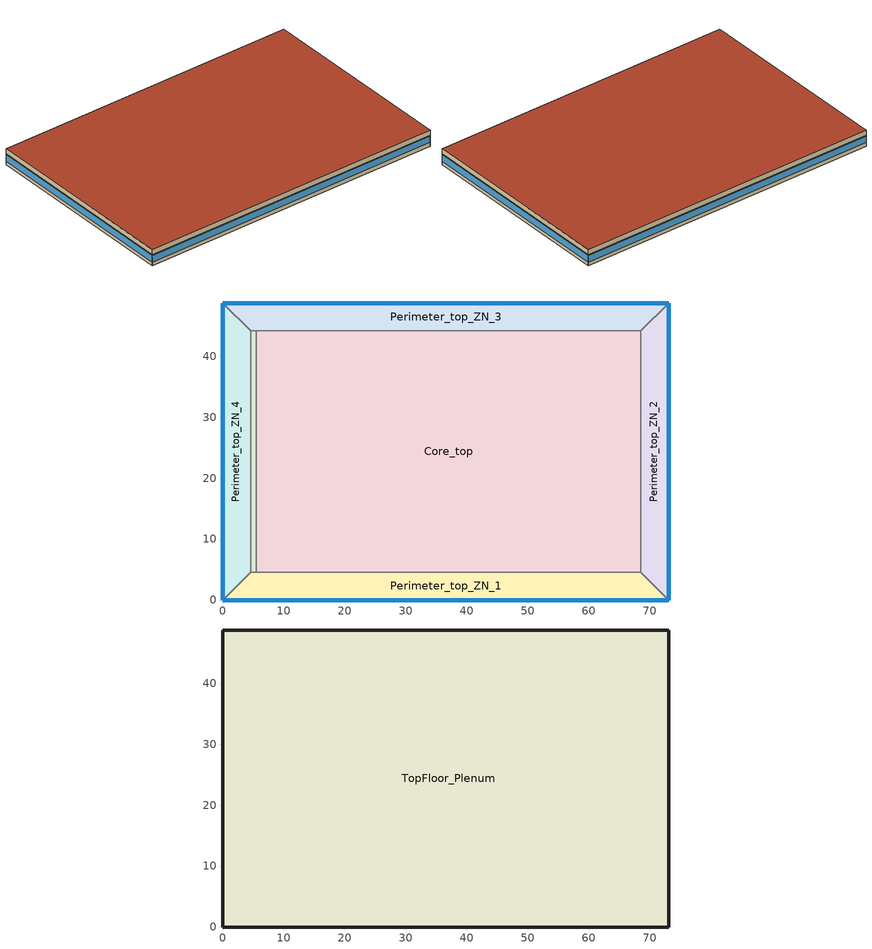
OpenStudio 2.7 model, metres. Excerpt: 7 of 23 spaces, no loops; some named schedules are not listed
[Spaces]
DataCenter_top_ZN_6
 floor adiabatic (Floor Adiabatic construction): 5.49,44.16 5.49,4.57 4.57,4.57 4.57,44.16 z43.6
 wall to Perimeter_top_ZN_4: 4.57,44.16 4.57,4.57 z43.6:46.34
 wall to Core_top: 5.49,4.57 5.49,44.16 z43.6:46.34
 wall to Perimeter_top_ZN_3: 5.49,44.16 4.57,44.16 z43.6:46.34
 wall to Perimeter_top_ZN_1: 4.57,4.57 5.49,4.57 z43.6:46.34
Perimeter_top_ZN_3
 floor adiabatic (Floor Adiabatic construction): 73.11,48.74 68.53,44.16 4.57,44.16 0,48.74 z43.6
 wall outside: 73.11,48.74 0,48.74 z43.6:46.34
 wall to Core_top: 5.49,44.16 68.53,44.16 z43.6:46.34
 wall to Perimeter_top_ZN_2: 68.53,44.16 73.11,48.74 z43.6:46.34
 wall to Perimeter_top_ZN_4: 0,48.74 4.57,44.16 z43.6:46.34
 window: 73.11,48.74 0,48.74 z44.51:46.1
Core_top
 floor adiabatic (Floor Adiabatic construction): 68.53,44.16 68.53,4.57 5.49,4.57 5.49,44.16 z43.6
 wall to Perimeter_top_ZN_1: 5.49,4.57 68.53,4.57 z43.6:46.34
 wall to Perimeter_top_ZN_2: 68.53,4.57 68.53,44.16 z43.6:46.34
Perimeter_top_ZN_2
 floor adiabatic (Floor Adiabatic construction): 73.11,48.74 73.11,0 68.53,4.57 68.53,44.16 z43.6
 wall outside: 73.11,0 73.11,48.74 z43.6:46.34
 wall to Perimeter_top_ZN_1: 68.53,4.57 73.11,0 z43.6:46.34
 window: 73.11,0 73.11,48.74 z44.51:46.1
Perimeter_top_ZN_1
 floor adiabatic (Floor Adiabatic construction): 68.53,4.57 73.11,0 0,0 4.57,4.57 z43.6
 wall outside: 0,0 73.11,0 z43.6:46.34
 wall to Perimeter_top_ZN_4: 4.57,4.57 0,0 z43.6:46.34
 window: 0,0 73.11,0 z44.51:46.1
Perimeter_top_ZN_4
 floor adiabatic (Floor Adiabatic construction): 0,48.74 4.57,44.16 4.57,4.57 0,0 z43.6
 wall outside: 0,48.74 0,0 z43.6:46.34
 window: 0,48.74 0,0 z44.51:46.1
TopFloor_Plenum
 floor to Perimeter_top_ZN_3: 73.11,48.74 68.53,44.16 4.57,44.16 0,48.74 z46.34
 floor to Perimeter_top_ZN_2: 73.11,48.74 73.11,0 68.53,4.57 68.53,44.16 z46.34
 floor to Perimeter_top_ZN_1: 68.53,4.57 73.11,0 0,0 4.57,4.57 z46.34
 floor to Perimeter_top_ZN_4: 0,48.74 4.57,44.16 4.57,4.57 0,0 z46.34
 floor to DataCenter_top_ZN_6: 5.49,44.16 5.49,4.57 4.57,4.57 4.57,44.16 z46.34
 floor to Core_top: 68.53,44.16 68.53,4.57 5.49,4.57 5.49,44.16 z46.34
 wall outside: 0,0 73.11,0 73.11,48.74 0,48.74 0,0 z46.34:47.56
 roof outside: 73.11,0 73.11,48.74 0,48.74 0,0 z47.56
[Building]
-LargeOffice-ASHRAE 169-2013-4A created: 2019-04-24 11:22:52 -0700: North Axis {deg}=0; Default Construction Set=90.1-2004 - LrgOffice - ASHRAE 169-2013-4A; Standards Number of Stories=13; Standards Number of Above Ground Stories=12; Standards Building Type=LargeOffice
[Site]
New York-John F Kennedy Intl AP_NY_USA: Latitude {deg}=40.65; Longitude {deg}=-73.8; Time Zone {hr}=-5; Elevation {m}=5; Terrain=City
[Site:WaterMainsTemperature]
Calculation Method=Correlation; Annual Average Outdoor Air Temperature {C}=12.4667; Maximum Difference In Monthly Average Outdoor Air Temperatures {deltaC}=25.2
[SizingPeriod:DesignDay] Barometric Pressure {Pa}=101241; Sky Clearness=0; Rain Indicator=0; Snow Indicator=0; Day of Month=21; Daylight Saving Time Indicator=0; Humidity Indicating Type=Wetbulb; Dry-Bulb Temperature Range Modifier Type=DefaultMultipliers
Name | Maximum Dry-Bulb Temperature {C} | Daily Dry-Bulb Temperature Range {deltaC} | Humidity Indicating Conditions at Maximum Dry-Bulb | Wind Speed {m/s} | Wind Direction {deg} | Month | Day Type | Solar Model Indicator | ASHRAE Taub | ASHRAE Taud
New.York-John.F.Kennedy.Intl.AP_NY_USA Ann Htg 99.6% Condns DB | -10.7 | 0 | -10.7 | 7.5 | 320 | 1 | WinterDesignDay | ASHRAEClearSky
New.York-John.F.Kennedy.Intl.AP_NY_USA Ann Clg .4% Condns DB=>MWB | 32.1 | 7.4 | 23.1 | 5.6 | 230 | 7 | SummerDesignDay | ASHRAETau | 0.541 | 1.8
[Site:GroundTemperature:BuildingSurface]
20.56, 20.5, 20.55, 20.62, 20.7, 22.94, 23.34, 23.44, 23.44, 21.19, 20.81, 20.66
[ClimateZones]
Climate Zone Institution Name 1=ASHRAE; Climate Zone Document Name 1=ANSI/ASHRAE Standard 169; Climate Zone Document Year 1=2006; Climate Zone Value 1=4A
[Material:NoMass] Thermal Absorptance=0.9; Solar Absorptance=0.7
Name | Roughness | Thermal Resistance {m2-K/W} | Visible Absorptance
CP02 CARPET PAD | VeryRough | 0.21648 | 0.8
Nonres_Floor_Insulation | MediumSmooth | 2.88292 | 0.7
Typical Insulation R-6.78 | Smooth | 1.19347 | 0.7
Typical Carpet Pad | Smooth | 0.21648 | 0.8
Typical Insulation R-4.23 | Smooth | 0.745657 | 0.7
Typical Insulation R-14.76 | Smooth | 2.59864 | 0.7
Typical Insulation R-0.58 | Smooth | 0.101875 | 0.7
Typical Insulation | Smooth | 0.0282222 | 0.7
[Material]
Name | Roughness | Thickness {m} | Conductivity {W/m-K} | Density {kg/m3} | Specific Heat {J/kg-K} | Thermal Absorptance | Solar Absorptance | Visible Absorptance
100mm Normalweight concrete floor | MediumSmooth | 0.1016 | 2.31 | 2322 | 832
G01 13mm gypsum board | Smooth | 0.0127 | 0.16 | 800 | 1090 | 0.9 | 0.7 | 0.5
4 in. Normalweight Concrete Floor | MediumRough | 0.1016 | 2.31 | 2322 | 832 | 0.9 | 0.7 | 0.7
1IN Stucco | Smooth | 0.0253 | 0.6918 | 1858 | 837 | 0.9 | 0.7 | 0.92
8IN CONCRETE HW RefBldg | Rough | 0.2032 | 1.311 | 2240 | 836.8 | 0.9 | 0.7 | 0.7
1/2IN Gypsum | Smooth | 0.0127 | 0.16 | 784.9 | 830 | 0.9 | 0.4 | 0.4
Roof Membrane | VeryRough | 0.0095 | 0.16 | 1121.29 | 1460 | 0.9 | 0.7 | 0.7
Metal Roof Surface; F08 Metal surface | Smooth | 0.0008 | 45.28 | 7824 | 500 | 0.9 | 0.7 | 0.7
6 in. Normalweight Concrete Floor | MediumRough | 0.1524 | 2.31 | 2322 | 832 | 0.9 | 0.7 | 0.7
8 in. Concrete Block Basement Wall | MediumRough | 0.2032 | 1.326 | 1842 | 912 | 0.9 | 0.7 | 0.7
G05 25mm wood | MediumSmooth | 0.0254 | 0.15 | 608 | 1630 | 0.9 | 0.5 | 0.5
Acoustic Tile - 1/2 in. | MediumSmooth | 0.0127 | 0.0576335 | 288.332 | 795.492 |  | 0 | 0
Std Wood 6inch | MediumSmooth | 0.15 | 0.12 | 540 | 1210 | 0.9 | 0.7 | 0.7
[Construction]
Floor Adiabatic construction: CP02 CARPET PAD, 100mm Normalweight concrete floor, Nonres_Floor_Insulation
Typical Insulated Exterior Mass Floor R-9.35: Typical Insulation R-6.78, 4 in. Normalweight Concrete Floor, Typical Carpet Pad
Typical Insulated Exterior Mass Wall R-6.62: 1IN Stucco, 8IN CONCRETE HW RefBldg, Typical Insulation R-4.23, 1/2IN Gypsum
Typical IEAD Roof R-15.87: Roof Membrane, Typical Insulation R-14.76, Metal Roof Surface
Typical Interior Floor: 100mm Normalweight concrete floor, CP02 CARPET PAD
Typical Interior Wall: G01 13mm gypsum board, G01 13mm gypsum board
Typical Interior Ceiling: CP02 CARPET PAD, 100mm Normalweight concrete floor
Typical Insulated Carpeted 6in Slab Floor: 6 in. Normalweight Concrete Floor, Typical Carpet Pad
Typical Insulated Basement Mass Wall: 8 in. Concrete Block Basement Wall
U 0.57 SHGC 0.39 Dbl Ref-D Clr 6mm/6mm Air: REF D CLEAR 6MM, AIR 6MM, CLEAR 6MM
Typical Insulated Metal Door R-1.43: F08 Metal surface, Typical Insulation R-0.58
Typical Overhead Door: Typical Insulation
U 1.17 SHGC 0.49 Simple Glazing Skylight U-1.17 SHGC 0.39: U 1.17 SHGC 0.49 Simple Glazing U-1.17 SHGC 0.39
Typical Interior Window: Clear 3mm
Typical Interior Door; Typical Interior Partition: G05 25mm wood
Plenum Acoustical Tile: Acoustic Tile - 1/2 in.
InteriorFurnishings: Std Wood 6inch
[DefaultConstructionSet]
Name | Default Exterior Surface Constructions | Default Interior Surface Constructions | Default Ground Contact Surface Constructions | Default Exterior SubSurface Constructions | Default Interior SubSurface Constructions | Interior Partition Construction
90.1-2004 - LrgOffice - ASHRAE 169-2013-4A | Default Surface Constructions 1 | Default Surface Constructions 2 | Default Surface Constructions 3 | Default Sub Surface Constructions 1 | Default Sub Surface Constructions 2 | Typical Interior Partition
90.1-2004 - LrgOffice - Plenum - ASHRAE 169-2013-4A | Default Surface Constructions 4 | Default Surface Constructions 5 | Default Surface Constructions 6 | Default Sub Surface Constructions 3 | Default Sub Surface Constructions 4
[DefaultSurfaceConstructions]
Name | Floor Construction | Wall Construction | Roof Ceiling Construction
Default Surface Constructions 1 | Typical Insulated Exterior Mass Floor R-9.35 | Typical Insulated Exterior Mass Wall R-6.62 | Typical IEAD Roof R-15.87
Default Surface Constructions 2 | Typical Interior Floor | Typical Interior Wall | Typical Interior Ceiling
Default Surface Constructions 3 | Typical Insulated Carpeted 6in Slab Floor | Typical Insulated Basement Mass Wall
Default Surface Constructions 4; Default Surface Constructions 6
Default Surface Constructions 5 | Plenum Acoustical Tile
[DefaultSubSurfaceConstructions]
Name | Fixed Window Construction | Operable Window Construction | Door Construction | Glass Door Construction | Overhead Door Construction | Skylight Construction | Tubular Daylight Dome Construction | Tubular Daylight Diffuser Construction
Default Sub Surface Constructions 1 | U 0.57 SHGC 0.39 Dbl Ref-D Clr 6mm/6mm Air | U 0.57 SHGC 0.39 Dbl Ref-D Clr 6mm/6mm Air | Typical Insulated Metal Door R-1.43 | U 0.57 SHGC 0.39 Dbl Ref-D Clr 6mm/6mm Air | Typical Overhead Door | U 1.17 SHGC 0.49 Simple Glazing Skylight U-1.17 SHGC 0.39 | Typical Interior Window | Typical Interior Window
Default Sub Surface Constructions 2 | Typical Interior Window | Typical Interior Window | Typical Interior Door
Default Sub Surface Constructions 3; Default Sub Surface Constructions 4
[WindowMaterial:Glazing] Optical Data Type=SpectralAverage; Infrared Transmittance at Normal Incidence=0; Front Side Infrared Hemispherical Emissivity=0.84; Conductivity {W/m-K}=0.9; Dirt Correction Factor for Solar and Visible Transmittance=1; Solar Diffusing=No
Name | Thickness {m} | Solar Transmittance at Normal Incidence | Front Side Solar Reflectance at Normal Incidence | Back Side Solar Reflectance at Normal Incidence | Visible Transmittance at Normal Incidence | Front Side Visible Reflectance at Normal Incidence | Back Side Visible Reflectance at Normal Incidence | Back Side Infrared Hemispherical Emissivity
REF D CLEAR 6MM | 0.006 | 0.429 | 0.308 | 0.379 | 0.334 | 0.453 | 0.505 | 0.82
CLEAR 6MM | 0.006 | 0.775 | 0.071 | 0.071 | 0.881 | 0.08 | 0.08 | 0.84
Clear 3mm | 0.003 | 0.837 | 0.075 | 0.075 | 0.898 | 0.081 | 0.081 | 0.84
[WindowMaterial:Gas]
AIR 6MM: Gas Type=Air; Thickness {m}=0.0063
[WindowMaterial:SimpleGlazingSystem]
U 1.17 SHGC 0.49 Simple Glazing U-1.17 SHGC 0.39: U-Factor {W/m2-K}=6.64357; Solar Heat Gain Coefficient=0.39; Visible Transmittance=0.38
[Space]
Name | Space Type | Building Story | Thermal Zone | Part of Total Floor Area
DataCenter_top_ZN_6 | Office OfficeLarge Data Center | Building Story 3 | DataCenter_top_ZN_6 ZN
Perimeter_top_ZN_3 | Office WholeBuilding - Lg Office | Building Story 3 | Perimeter_top_ZN_3 ZN | Yes
Core_top | Office WholeBuilding - Lg Office | Building Story 3 | Core_top ZN | Yes
Perimeter_top_ZN_2 | Office WholeBuilding - Lg Office | Building Story 3 | Perimeter_top_ZN_2 ZN | Yes
Perimeter_top_ZN_1 | Office WholeBuilding - Lg Office | Building Story 3 | Perimeter_top_ZN_1 ZN | Yes
TopFloor_Plenum | Plenum |  | TopFloor_Plenum ZN | No
Perimeter_top_ZN_4 | Office WholeBuilding - Lg Office | Building Story 3 | Perimeter_top_ZN_4 ZN | Yes
[BuildingStory]
Building Story 3: Nominal Z Coordinate {m}=43.5952
[SpaceType]
Name | Default Schedule Set | Design Specification Outdoor Air Object | Standards Building Type | Standards Space Type | Default Construction Set
Office WholeBuilding - Lg Office | Office WholeBuilding - Lg Office Schedule Set | Office WholeBuilding - Lg Office Ventilation | Office | WholeBuilding - Lg Office
Office OfficeLarge Data Center | Office OfficeLarge Data Center Schedule Set | Office OfficeLarge Data Center Ventilation | Office | OfficeLarge Data Center
Plenum | Plenum Schedule Set |  |  | Plenum | 90.1-2004 - LrgOffice - Plenum - ASHRAE 169-2013-4A
[Lights:Definition] Design Level Calculation Method=Watts/Area; Watts per Space Floor Area {W/m2}=10.7639; Fraction Radiant=0.7; Fraction Visible=0.2
Office OfficeLarge Data Center Lights Definition; Office WholeBuilding - Lg Office Lights Definition
[Lights] Fraction Replaceable=1
Name | Lights Definition | Space or SpaceType
Office OfficeLarge Data Center Lights | Office OfficeLarge Data Center Lights Definition | Office OfficeLarge Data Center
Office WholeBuilding - Lg Office Lights | Office WholeBuilding - Lg Office Lights Definition | Office WholeBuilding - Lg Office
[ElectricEquipment:Definition] Design Level Calculation Method=Watts/Area; Fraction Radiant=0.5
Name | Watts per Space Floor Area {W/m2}
Office OfficeLarge Data Center Elec Equip Definition | 215.278
Office WholeBuilding - Lg Office Elec Equip Definition | 8.07007
[ElectricEquipment]
Name | Electric Equipment Definition | Space or SpaceType
Office OfficeLarge Data Center Elec Equip | Office OfficeLarge Data Center Elec Equip Definition | Office OfficeLarge Data Center
Office WholeBuilding - Lg Office Elec Equip | Office WholeBuilding - Lg Office Elec Equip Definition | Office WholeBuilding - Lg Office
[DesignSpecification:OutdoorAir] Outdoor Air Flow per Person {m3/s-person}=0; Outdoor Air Flow Rate {m3/s}=0; Outdoor Air Flow Air Changes per Hour {1/hr}=0
Name | Outdoor Air Flow per Floor Area {m3/s-m2} | Outdoor Air Method
Office OfficeLarge Data Center Ventilation | 0
Office WholeBuilding - Lg Office Ventilation | 0.000508 | Sum
[DefaultScheduleSet]
Name | Lighting Schedule | Electric Equipment Schedule | Number of People Schedule | People Activity Level Schedule | Infiltration Schedule
Office OfficeLarge Data Center Schedule Set | OfficeLarge BLDG_LIGHT_SCH | OfficeLarge ALWAYS_ON
Office WholeBuilding - Lg Office Schedule Set | OfficeLarge BLDG_LIGHT_SCH | OfficeLarge BLDG_EQUIP_SCH | OfficeLarge BLDG_OCC_SCH | OfficeLarge ACTIVITY_SCH | OfficeLarge INFIL_SCH_PNNL
Plenum Schedule Set
[ThermostatSetpoint:DualSetpoint]
Name | Heating Setpoint Temperature Schedule | Cooling Setpoint Temperature Schedule
Office WholeBuilding - Lg Office Thermostat 4; Office WholeBuilding - Lg Office Thermostat 13; Office WholeBuilding - Lg Office Thermostat 14; Office WholeBuilding - Lg Office Thermostat 15; Office WholeBuilding - Lg Office Thermostat 16 | OfficeLarge HTGSETP_SCH_YES_OPTIMUM | OfficeLarge CLGSETP_SCH_NO_SETBACK
Office OfficeLarge Data Center Thermostat 3 | OfficeLarge HTGSETP_DC_SCH | OfficeLarge CLGSETP_DC_SCH
Plenum Thermostat 3
[People:Definition]
Office WholeBuilding - Lg Office People Definition: Number of People Calculation Method=People/Area; People per Space Floor Area {person/m2}=0.0538196; Fraction Radiant=0.3
[People]
Office WholeBuilding - Lg Office People: People Definition=Office WholeBuilding - Lg Office People Definition; Space or SpaceType=Office WholeBuilding - Lg Office; Work Efficiency Schedule=Work Efficiency Schedule; Clothing Insulation Schedule=Clothing Schedule; Air Velocity Schedule=Air Velocity Schedule; Multiplier=1
[SpaceInfiltration:DesignFlowRate] Schedule=OfficeLarge INFIL_SCH_PNNL; Design Flow Rate Calculation Method=Flow/ExteriorArea; Constant Term Coefficient=0; Temperature Term Coefficient=0; Velocity Term Coefficient=0.224; Velocity Squared Term Coefficient=0
Name | Space or SpaceType | Flow per Exterior Surface Area {m3/s-m2}
Perimeter_top_ZN_1 Infiltration | Perimeter_top_ZN_1 | 0.00102523
Perimeter_top_ZN_2 Infiltration | Perimeter_top_ZN_2 | 0.00102523
Perimeter_top_ZN_3 Infiltration | Perimeter_top_ZN_3 | 0.00102523
Perimeter_top_ZN_4 Infiltration | Perimeter_top_ZN_4 | 0.00102523
TopFloor_Plenum Infiltration | TopFloor_Plenum | 7.89086e-05
[ThermalZone] Use Ideal Air Loads=No
Name | Thermostat
Core_top ZN | Office WholeBuilding - Lg Office Thermostat 4
DataCenter_top_ZN_6 ZN | Office OfficeLarge Data Center Thermostat 3
Perimeter_top_ZN_1 ZN | Office WholeBuilding - Lg Office Thermostat 13
Perimeter_top_ZN_2 ZN | Office WholeBuilding - Lg Office Thermostat 14
Perimeter_top_ZN_3 ZN | Office WholeBuilding - Lg Office Thermostat 15
Perimeter_top_ZN_4 ZN | Office WholeBuilding - Lg Office Thermostat 16
TopFloor_Plenum ZN | Plenum Thermostat 3
[Sizing:Zone] Zone Cooling Design Supply Air Temperature Input Method=SupplyAirTemperature; Zone Cooling Design Supply Air Temperature {C}=14; Zone Cooling Design Supply Air Temperature Difference {deltaC}=11.11; Zone Heating Design Supply Air Temperature Input Method=SupplyAirTemperature; Zone Heating Design Supply Air Temperature {C}=40; Zone Heating Design Supply Air Temperature Difference {deltaC}=11.11; Zone Cooling Design Supply Air Humidity Ratio {kg-H2O/kg-air}=0.0085; Zone Heating Design Supply Air Humidity Ratio {kg-H2O/kg-air}=0.008; Cooling Design Air Flow Method=DesignDay; Heating Design Air Flow Method=DesignDay; Account for Dedicated Outdoor Air System=No; Dedicated Outdoor Air System Control Strategy=NeutralSupplyAir; Dedicated Outdoor Air Low Setpoint Temperature for Design {C}=autosize; Dedicated Outdoor Air High Setpoint Temperature for Design {C}=autosize
GroundFloor_Plenum ZN; MidFloor_Plenum ZN; TopFloor_Plenum ZN
[AvailabilityManager:NightCycle] Control Type=CycleOnAny; Thermostat Tolerance {deltaC}=1
Name | Cycling Run Time {s}
Availability Manager Night Cycle 1; Availability Manager Night Cycle 2; Availability Manager Night Cycle 3 | 1800
Availability Manager Night Cycle 4; Availability Manager Night Cycle 5; Availability Manager Night Cycle 6; Availability Manager Night Cycle 7; Availability Manager Night Cycle 8 | 3600
[AirLoopHVAC:ReturnPlenum]
Name | ThermalZone
Air Loop HVAC Return Plenum 1 | GroundFloor_Plenum ZN
Air Loop HVAC Return Plenum 2 | MidFloor_Plenum ZN
Air Loop HVAC Return Plenum 3 | TopFloor_Plenum ZN
[InternalMass:Definition]
Internal Mass Definition 1: Construction=InteriorFurnishings; Design Level Calculation Method=SurfaceArea/Area; Surface Area per Space Floor Area=2
[InternalMass] Internal Mass Definition=Internal Mass Definition 1; Multiplier=1
Name | Space or SpaceType
DataCenter_top_ZN_6 Mass | DataCenter_top_ZN_6
Core_top Mass | Core_top
Perimeter_top_ZN_3 Mass | Perimeter_top_ZN_3
Perimeter_top_ZN_2 Mass | Perimeter_top_ZN_2
Perimeter_top_ZN_1 Mass | Perimeter_top_ZN_1
TopFloor_Plenum Mass | TopFloor_Plenum
Perimeter_top_ZN_4 Mass | Perimeter_top_ZN_4
[Exterior:Lights:Definition]
NonDimming Exterior Lights Def: Design Level {W}=62782.82
[Exterior:Lights]
NonDimming Exterior Lights Def: Exterior Lights Definition=NonDimming Exterior Lights Def; Schedule=Always On; Control Option=AstronomicalClock
[Exterior:FuelEquipment:Definition]
Name | Design Level {W}
Fuel equipment 1 Def | 244444
Fuel equipment 2 Def | 1270.8
[Exterior:FuelEquipment] Fuel Use Type=NaturalGas
Name | Exterior Fuel Equipment Definition | Schedule
Fuel equipment 1 | Fuel equipment 1 Def | Large Office BLDG ELEVATORS
Fuel equipment 2 | Fuel equipment 2 Def | OfficeLarge ELEV_LIGHT_FAN_SCH_ADD_DF
[EnergyManagementSystem:Sensor] Output Variable or Output Meter Index Key=Environment; Output Variable or Output Meter=Site Outdoor Air Drybulb Temperature
OAT; OAT_1; OAT_2; OAT_3; OAT_4
[EnergyManagementSystem:Actuator] Actuated Component Type=Schedule:Year; Actuated Component Control Type=Schedule Value
Name | Actuated Component
CAVbasHtgSch0; VAVbotWITHREHEATHtgSch0; VAVmidWITHREHEATHtgSch0; VAVtopWITHREHEATHtgSch0 | OfficeLarge HTGSETP_SCH_YES_OPTIMUM
CAVbasClgSch0; VAVbotWITHREHEATClgSch0; VAVmidWITHREHEATClgSch0; VAVtopWITHREHEATClgSch0 | OfficeLarge CLGSETP_SCH_NO_SETBACK
DataCenterbasementZN6ZNPSZACDataCenterHtgSch0 | OfficeLarge HTGSETP_DC_SCH
DataCenterbasementZN6ZNPSZACDataCenterClgSch0 | OfficeLarge CLGSETP_DC_SCH
[EnergyManagementSystem:Program]
CAVbasOptimumStartProg0: IF DaylightSavings==0 && DayOfWeek>1 && Hour==5 && OAT<23.9 && OAT>1.7; SET CAVbasClgSch0 = 29.4; SET CAVbasHtgSch0 = 15.6; ELSEIF DaylightSavings==0 && DayOfWeek==1 && Hour==7 && OAT<23.9 && OAT>1.7; SET CAVbasClgSch0 = 29.4; SET CAVbasHtgSch0 = 15.6; ELSEIF DaylightSavings==1 && DayOfWeek>1 && Hour==4 && OAT<23.9 && OAT>1.7; SET CAVbasClgSch0 = 29.4; SET CAVbasHtgSch0 = 15.6; ELSEIF DaylightSavings==1 && DayOfWeek==1 && Hour==6 && OAT<23.9 && OAT>1.7; SET CAVbasClgSch0 = 29.4; SET CAVbasHtgSch0 = 15.6; ELSE; SET CAVbasClgSch0 = NULL; SET CAVbasHtgSch0 = NULL; ENDIF
DataCenterbasementZN6ZNPSZACDataCenterOptimumStartProg0: IF DaylightSavings==0 && DayOfWeek>1 && Hour==5 && OAT_1<23.9 && OAT_1>1.7; SET DataCenterbasementZN6ZNPSZACDataCenterClgSch0 = 29.4; SET DataCenterbasementZN6ZNPSZACDataCenterHtgSch0 = 15.6; ELSEIF DaylightSavings==0 && DayOfWeek==1 && Hour==7 && OAT_1<23.9 && OAT_1>1.7; SET DataCenterbasementZN6ZNPSZACDataCenterClgSch0 = 29.4; SET DataCenterbasementZN6ZNPSZACDataCenterHtgSch0 = 15.6; ELSEIF DaylightSavings==1 && DayOfWeek>1 && Hour==4 && OAT_1<23.9 && OAT_1>1.7; SET DataCenterbasementZN6ZNPSZACDataCenterClgSch0 = 29.4; SET DataCenterbasementZN6ZNPSZACDataCenterHtgSch0 = 15.6; ELSEIF DaylightSavings==1 && DayOfWeek==1 && Hour==6 && OAT_1<23.9 && OAT_1>1.7; SET DataCenterbasementZN6ZNPSZACDataCenterClgSch0 = 29.4; SET DataCenterbasementZN6ZNPSZACDataCenterHtgSch0 = 15.6; ELSE; SET DataCenterbasementZN6ZNPSZACDataCenterClgSch0 = NULL; SET DataCenterbasementZN6ZNPSZACDataCenterHtgSch0 = NULL; ENDIF
VAVbotWITHREHEATOptimumStartProg0: IF DaylightSavings==0 && DayOfWeek>1 && Hour==5 && OAT_2<23.9 && OAT_2>1.7; SET VAVbotWITHREHEATClgSch0 = 29.4; SET VAVbotWITHREHEATHtgSch0 = 15.6; ELSEIF DaylightSavings==0 && DayOfWeek==1 && Hour==7 && OAT_2<23.9 && OAT_2>1.7; SET VAVbotWITHREHEATClgSch0 = 29.4; SET VAVbotWITHREHEATHtgSch0 = 15.6; ELSEIF DaylightSavings==1 && DayOfWeek>1 && Hour==4 && OAT_2<23.9 && OAT_2>1.7; SET VAVbotWITHREHEATClgSch0 = 29.4; SET VAVbotWITHREHEATHtgSch0 = 15.6; ELSEIF DaylightSavings==1 && DayOfWeek==1 && Hour==6 && OAT_2<23.9 && OAT_2>1.7; SET VAVbotWITHREHEATClgSch0 = 29.4; SET VAVbotWITHREHEATHtgSch0 = 15.6; ELSE; SET VAVbotWITHREHEATClgSch0 = NULL; SET VAVbotWITHREHEATHtgSch0 = NULL; ENDIF
VAVmidWITHREHEATOptimumStartProg0: IF DaylightSavings==0 && DayOfWeek>1 && Hour==5 && OAT_3<23.9 && OAT_3>1.7; SET VAVmidWITHREHEATClgSch0 = 29.4; SET VAVmidWITHREHEATHtgSch0 = 15.6; ELSEIF DaylightSavings==0 && DayOfWeek==1 && Hour==7 && OAT_3<23.9 && OAT_3>1.7; SET VAVmidWITHREHEATClgSch0 = 29.4; SET VAVmidWITHREHEATHtgSch0 = 15.6; ELSEIF DaylightSavings==1 && DayOfWeek>1 && Hour==4 && OAT_3<23.9 && OAT_3>1.7; SET VAVmidWITHREHEATClgSch0 = 29.4; SET VAVmidWITHREHEATHtgSch0 = 15.6; ELSEIF DaylightSavings==1 && DayOfWeek==1 && Hour==6 && OAT_3<23.9 && OAT_3>1.7; SET VAVmidWITHREHEATClgSch0 = 29.4; SET VAVmidWITHREHEATHtgSch0 = 15.6; ELSE; SET VAVmidWITHREHEATClgSch0 = NULL; SET VAVmidWITHREHEATHtgSch0 = NULL; ENDIF
